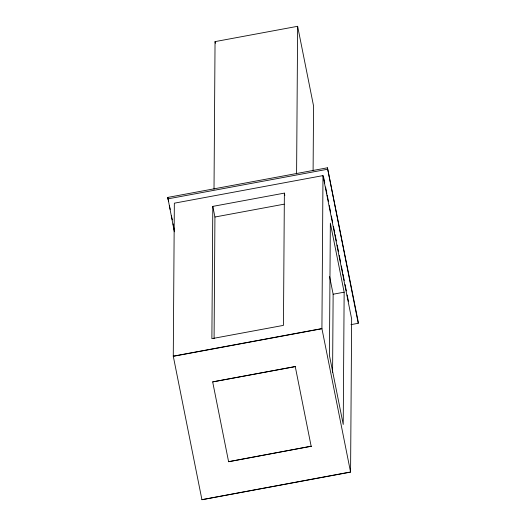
<?xml version="1.0" encoding="UTF-8"?>
<svg xmlns="http://www.w3.org/2000/svg" width="526" height="526" viewBox="0 0 526 526"><rect width="100%" height="100%" fill="white"/><g stroke="black" fill="none" stroke-linecap="round" stroke-linejoin="round"><path stroke-width="0.79" d="M174.349 231.782L167.781 197.414L327.442 167.794L358.226 321.813L358.219 323.293L350.96 324.634M322.984 175.605L321.919 328.73L173.271 356.306L174.343 203.181L322.984 175.605L351.651 318.999L350.579 472.124L201.931 499.7L349.777 472.124M212.806 206.389L211.879 338.652L283.455 325.377L284.375 193.114L212.806 206.389L214.93 217.014L214.082 338.593M212.675 381.896L295.257 366.576L212.675 381.896L228.6 461.71L311.182 446.239L228.6 461.71M214.016 189.215L215.049 41.62L297.631 26.3L313.555 105.963L313.101 170.74M296.598 173.896L297.631 26.3M358.219 323.293L327.442 167.794M332.59 372.27L333.136 294.225L329.605 276.564M344.149 292.18L343.222 424.443L329.421 355.405L330.348 223.142L344.149 292.18L333.136 294.225M167.774 198.894L327.428 169.273M214.93 217.014L284.086 204.18M323.483 176.545L324.766 182.989M325.574 187.019L326.863 193.463M327.185 195.074L328.474 201.517M329.276 205.548L330.565 211.991M331.373 216.015L332.656 222.465M333.464 226.489L334.753 232.933M335.075 234.543L336.364 240.993M337.166 245.017L338.455 251.461M339.263 255.491L340.552 261.935M341.354 265.965L342.643 272.409M342.965 274.02L344.254 280.463M345.056 284.494L346.345 290.937M347.153 294.968L348.442 301.411M350.579 472.124L321.919 328.586L173.271 356.161L201.931 499.7M284.375 193.114L284.829 195.389M295.257 366.576L311.182 446.39M215.049 41.62L215.371 43.231M167.781 197.414L168.583 201.425M169.385 205.436L170.187 209.447M171.469 215.864L172.272 219.875M173.074 223.885L174.356 230.303"/></g></svg>
